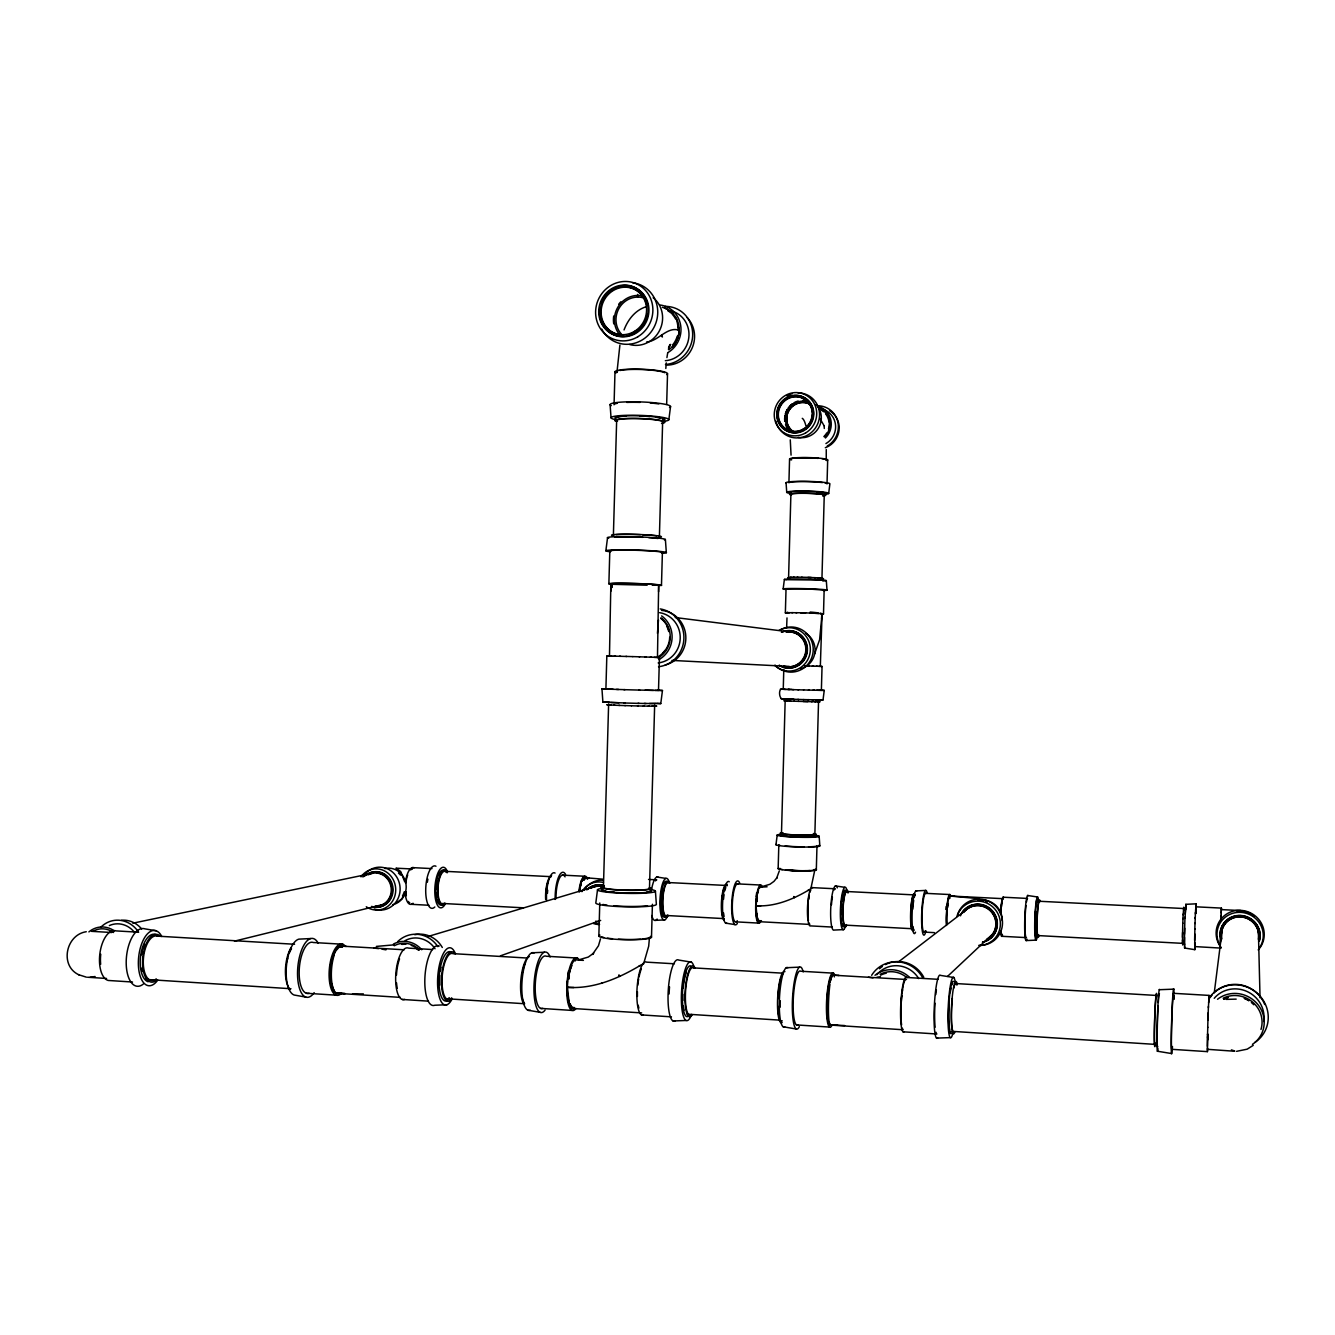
<?xml version="1.0" encoding="UTF-8"?>
<svg xmlns="http://www.w3.org/2000/svg" width="1335" height="1335" viewBox="0 0 1335 1335"><rect width="100%" height="100%" fill="white"/><g stroke="black" fill="none" stroke-linecap="round" stroke-linejoin="round"><path stroke-width="1.5" d="M1184.379 943.428L1184.696 928.209M1184.512 937.47L1184.529 948.017L1194.808 949.669L1195.175 945.313M1196.21 913.34L1196.227 910.437M1220.457 941.709L1220.474 939.656M610.779 591.388L610.846 584.263L611.83 584.129A24.347 0.968 1.7 0 1 634.843 583.579A24.347 0.968 1.7 0 1 658.689 585.498M656.62 657.421L657.471 657.504L658.656 584.997L659.507 584.864M824.162 426.082L824.296 428.468M1207.357 1046.323L1207.591 1033.907M1207.641 1036.344L1207.407 1051.63L1171.679 1049.31M1182.476 937.354L1182.793 923.102M1182.576 932.514L1182.51 943.545M826.248 460.375L826.265 449.561M1194.608 940.391L1194.908 928.843M1194.792 933.983L1194.808 949.669M1220.374 942.593L1220.457 938.622M1207.574 1038.046L1207.641 1034.525M1184.479 934.166L1184.979 917.162M658.589 591.722L658.656 584.997L652.264 585.181M1207.541 1034.775L1207.774 1027.116M760.316 887.174A16.771 3.554 -87.1 0 0 759.365 888.109A17.005 3.605 -87.1 0 1 760.316 887.174L767.124 886.79M778.155 868.684L778.822 844.771A19.124 1.452 1.7 0 0 779.74 845.172M784.162 689.311L783.245 689.26L783.795 669.369M787.383 613.199L785.364 612.865L786.031 589.002L806.323 588.818L824.146 590.103L823.495 613.966L822.493 614.083M789.569 458.906L788.918 482.753A19.107 1.685 1.4 0 1 801.801 481.585A19.107 1.685 1.4 0 1 822.41 482.586M781.476 833.491L785.164 700.725M788.584 577.554L790.954 492.248M814.867 834.358L818.539 701.643M821.943 578.539L824.246 495.352M816.319 869.652L816.987 845.756A19.124 1.452 1.7 0 1 808.526 846.807M816.72 690.262L821.375 690.328L822.043 666.465L818.872 666.315M827.683 460.091L827.016 483.921A19.107 1.685 1.4 0 0 825.163 483.02M575.318 960.916L575.352 959.948M598.848 935.885L599.782 902.977M609.094 689.127L605.906 688.943L606.824 656.069L611.78 656.119M608.877 583.795L609.811 550.955M614.05 404.789L614.984 371.981M603.403 888.326L608.627 703.845M613.366 536.136L616.67 419.857M637.613 297.088L637.679 294.434M649.461 889.477L654.651 705.097M659.373 537.504L662.661 421.293M651.497 937.153L652.414 904.279M654.934 690.395L658.505 690.395L659.44 657.554L654.15 657.321M661.476 585.331L662.394 552.523M666.666 404.405L667.533 373.683M1194.842 929.16L1195.009 923.086M1207.708 1027.583L1208.158 1012.881M1207.958 1020.357L1208.409 1006.39M1220.924 919.832L1221.074 915.343M786.999 617.921L786.615 627.8M1195.059 923.57L1195.226 917.278M1182.827 923.303L1182.977 918.313M1208.142 1038.93L1208.292 1034.508M814.567 653.966L819.607 639.749L822.06 613.916M1221.058 916.761L1221.225 911.755M821.592 618.639L821.793 613.783M1195.242 918.513L1195.442 912.122M1208.392 1007.675L1209.126 995.409L1209.176 997.295M1208.008 1039.648L1208.175 1035.66M1182.994 918.83L1183.177 914.058M1185.029 918.413L1185.83 904.329L1196.026 903.828L1196.227 905.814M616.937 372.498L619.891 345.148M1221.191 912.973L1221.425 908.1L1195.943 906.815L1195.626 910.453M1195.442 914.041L1196.026 903.828M1208.609 1002.785L1209.059 997.512L1209.109 999.247M1185.213 914.175L1185.764 907.316L1185.964 908.935M1183.177 914.859L1183.728 907.199L1183.895 909.969M1194.691 942.41L1194.775 946.582L1220.374 948.067L1220.474 946.799M1221.308 910.687L1221.391 909.602L1240.232 910.537M1207.691 1049.327L1207.407 1051.63M665.815 368.477L666.265 362.886M657.454 633.357L658.472 620.041M649.511 937.22L648.693 946.198L643.587 963.953M1234.808 1051.062L1231.404 1049.877M1194.892 946.682L1195.042 945.414M1236.177 999.131L1226.164 999.381M1214.249 992.923L1222.192 929.911A18.223 17.572 24.8 0 1 1222.927 925.372M597.513 889.761L595.827 902.877A30.288 3.154 1.3 0 0 625.564 906.815A30.288 3.154 1.3 0 0 656.369 904.379L655.418 891.196M668.852 419.657L670.537 406.574M644.137 703.445L660.775 703.595L662.46 690.495L658.455 690.278M783.161 588.919L784.379 579.39M775.969 844.705L777.187 835.176M828.668 493.516L829.869 484.004A21.961 1.936 1.4 0 0 806.524 481.351A21.961 1.936 1.4 0 0 786.482 483.187M812.147 699.774L823.027 699.924L824.246 690.395L820.524 690.245M605.856 550.838L607.542 537.738M1184.679 948.117L1184.863 946.732M1182.893 943.828L1182.727 945.03L1182.51 939.99M1182.91 942.677L1182.643 943.695M1183.544 909.502L1183.828 908.618M666.916 357.613L667.717 352.757M646.607 341.994C658.389 341.343 667.083 326.09 679.114 330.262A23.963 22.879 -77.5 0 1 676.628 340.892M832.973 975.117A25.181 2.87 -87.5 0 0 832.222 975.101L839.048 975.468L832.239 975.134L830.637 980.09M600.466 938.889L598.464 945.781L592.44 954.458L593.725 953.107L588.284 957.061L578.706 959.865M779.323 870.871L776.653 878.196L777.103 877.495L773.966 881.384L769.928 884.287L762.836 886.373M668.418 349.319L669.803 344.58M643.036 963.937L638.948 966.223C617.354 978.955 592.94 989.185 567.358 987.333A24.464 7.276 -89.7 0 1 567.392 980.875M810.478 888.976C794.609 898.672 775.485 907.049 755.994 905.747A17.722 3.871 89.1 0 1 755.96 901.092M811.079 887.625L814.884 869.686A17.689 1.535 1.8 0 1 805.005 870.787A17.689 1.535 1.8 0 1 785.447 869.953M624.046 329.929C627.851 319.783 635.11 310.337 645.739 306.866M785.497 413.75L787.416 409.478M403.52 895.635L401.885 898.789L397.463 902.11M669.502 346.566L670.654 344.397L668.551 347.551M949.452 897.938L948.618 898.856L949.986 898.105M1234.141 1051.212L1207.574 1049.327M336.053 950.587L340.175 946.031A23.88 7.86 -85.5 0 1 342.211 946.098M947.516 976.419L994.358 932.431M346.349 946.398L340.175 946.031L404.171 949.786M602.385 983.011L601.351 983.361M898.121 962.168L965.572 910.387M1253.215 1045.372L1247.174 1049.177L1236.577 1051.329M807.909 890.445L808.743 889.944M638.948 966.223L640.199 965.472M500.408 955.843L600.667 920.416M428.335 936.402L597.145 885.939M90.129 977.237L95.119 976.519M91.464 931.329L111.773 932.514M234.459 941.142L384.096 904.229M86.274 931.73C65.732 934.767 59.357 966.089 79.115 974.9M132.816 923.186L373.032 873.173M396.495 868.201L412.315 868.985A17.071 6.208 -86 0 0 410.679 869.919M821.442 578.773L822.06 578.389M822.56 578.823L823.511 578.639L818.205 577.938M1237.528 911.137L1240.816 910.57M823.144 590.27L824.146 590.103M876.895 977.253L880.433 976.719M818.922 701.726L817.237 701.759M394.209 944.846L376.32 946.415M785.364 612.865L789.652 612.732M787.65 612.798L787.149 613.049A17.672 1.652 2.3 0 1 787.667 612.214M785.414 700.741L787.8 700.958M782.727 689.194C777.938 687.108 778.922 700.708 783.311 698.722M791.238 577.304L787.65 577.788M609.361 704.73L609.06 704.897M824.246 690.395L812.965 690.178M607.792 704.68L606.774 704.746L611.263 705.047M607.859 702.06L606.841 702.127L609.878 702.377M606.407 688.827L601.952 688.827L602.886 702.01L607.158 701.926M915.877 890.912L925.505 890.428M655.635 920.349L664.747 919.898M310.721 938.555L298.873 939.139A28.252 11.514 -84.6 0 0 286.374 966.857A28.252 11.514 -84.6 0 0 294.217 995.042L305.882 997.095M843.637 929.611L834.158 930.061A22.211 3.988 -87.3 0 1 830.971 904.346A22.211 3.988 -87.3 0 1 837.312 887.892M531.881 952.806L544.33 952.222M1026.381 940.558L1036.244 940.124M786.298 967.725L799.448 967.141M609.478 656.102L610.846 584.263L647.158 585.197M446.975 1004.738L434.776 1005.238A29.987 10.446 -85.3 0 1 425.031 975.468A29.987 10.446 -85.3 0 1 439.215 946.064M1159.297 989.719L1173.765 989.152M673.074 1020.975L686.057 1020.474M374.084 948.1L378.539 948.618M936.569 1038.113L950.236 1037.612M662.46 690.495L645.155 690.195M658.555 657.571L659.44 657.554M790.237 577.254L794.141 577.221M605.906 688.943L606.974 688.91M651.914 706.165L656.753 706.115L653.466 705.848M788.451 612.682L792.69 612.715M793.357 577.171L797.829 577.221M785.814 700.708L783.879 700.758L790.704 701.075M363.37 993.908L352.507 993.908M821.042 666.449L822.043 666.465M791.722 612.648L796.845 612.765M648.142 706.132L653.349 706.215M649.394 703.528L656.002 703.378M797.295 577.154L802.051 577.254M814.784 701.743L820.107 701.759L818.038 701.643M815.735 699.857L820.157 699.84L819.223 699.774M795.877 612.682L810.579 613.049M643.236 706.048L649.311 706.182M610.028 656.069L615.552 656.186M811.43 701.676L815.685 701.776M756.394 901.425L756.645 901.425A15.803 3.354 -87.1 0 1 757.095 897.47M653.483 690.412L638.714 690.045M638.013 703.311L646.09 703.545M637.529 705.931L644.054 706.098M801.801 577.204L811.263 577.471M614.117 656.136L620.558 656.303M788.084 689.327L791.822 689.411M807.875 699.673L813.766 699.857M812.097 701.709L798.363 701.342M800.633 612.765L805.656 612.882M619.523 656.269L626.716 656.47M808.443 690.061L814.567 690.245M631.388 705.798L637.946 705.965M625.881 656.419L632.79 656.62M803.52 689.928L809.377 690.112M639.715 690.095L623.845 689.661M803.186 699.557L808.793 699.74M803.136 701.476L807.825 701.609M638.998 703.395L623.829 702.978M804.187 665.848L809.11 665.998M797.913 689.794L803.687 689.961M797.846 699.423L803.37 699.59M632.757 656.603L639.665 656.803M808.426 665.981L813.616 666.132M792.439 689.628L798.497 689.794M624.863 705.598L631.422 705.781M639.165 656.82L646.107 657.02M787.667 689.477L793.741 689.644M616.52 689.427L624.947 689.661M798.413 699.423L788.034 699.106M793.858 701.192L798.614 701.342M645.122 657.004L651.63 657.204M812.414 666.115L817.387 666.248M610.295 689.227L618.589 689.461M624.93 702.944L610.879 702.51M618.823 705.397L625.314 705.598M807.959 577.421L815.535 577.688M783.912 689.344L789.586 689.511M793.908 699.273L781.058 698.772M789.903 701.059L794.392 701.209M816.302 666.232L820.157 666.349M834.425 976.886A25.165 4.472 -86.9 0 0 827.216 996.928A25.165 4.472 -86.9 0 0 830.854 1024.93L844.621 1025.547M650.228 657.17L655.869 657.354M613.165 689.277L601.952 688.827M618.889 702.744L602.886 702.01M786.315 689.411L780.374 689.177M613.683 705.197L619.674 705.397M810.111 613.082L818.856 613.433M809.878 613.099L813.883 613.266M819.473 699.724L823.027 699.924M786.866 699.023L783.929 698.839M609.811 705.014L614.884 705.214M814.6 870.003L813.899 869.969A16.971 1.468 1.8 0 0 814.183 869.586M412.365 867.616L431.989 868.601M562.302 875.126L584.63 876.244M648.526 879.431L656.77 879.848A18.94 4.873 -86.8 0 0 655.468 880.9M737.204 883.87L760.383 885.022M811.763 887.608L835.309 888.776A19.307 3.454 -87.3 0 0 834.375 889.861M925.439 893.332L949.552 894.533M1003.019 897.203L1027.516 898.438A19.708 1.886 -87.9 0 0 1026.481 901.976M948.568 897.02A18.073 3.504 -87.3 0 1 949.502 895.985L1002.985 898.672M443.437 871.238L551.355 876.678M667.166 882.485L727.208 885.505M846.674 891.513L914.575 894.917M1036.227 901.108L1183.911 908.534M672.022 660.424L789.285 666.415M1220.641 930.028L1221.508 933.248M1258.655 932.064L1259.439 932.114A19.274 18.573 24.8 0 1 1258.655 936.92M814.283 613.249L821.609 613.633M442.502 903.461L523.453 907.817M666.232 915.493L724.204 918.614M845.756 925.155L911.588 928.693M1035.293 935.434L1182.994 943.378M759.365 921.701L808.693 924.354M820.391 690.262L821.375 690.328M411.297 904.312L428.969 905.264M736.152 921.868L759.315 923.136M832.289 927.074L810.695 925.906A19.257 3.655 -87.3 0 1 807.575 906.081A19.257 3.655 -87.3 0 1 812.698 887.825M924.371 932.097L934.417 932.648M1001.968 936.302L1026.465 937.621M830.854 1024.93L837.662 1025.297M950.403 896.202A18.089 3.504 -87.3 0 0 949.502 895.985L974.834 898.288L983.495 900.574M602.569 879.148L584.58 877.646A17.388 6.091 -86.2 0 0 581.426 880.649M949.502 895.985L954.425 896.286M589.119 877.896L584.58 877.646A17.405 6.091 -86.1 0 1 587.584 879.264M138.273 932.197L116.062 930.896A25.181 12.265 -83.4 0 0 100.108 952.005A25.181 12.265 -83.4 0 0 108.168 980.457L132.515 982.026M342.861 944.245L313.308 942.51A25.715 10.346 -84.6 0 0 299.374 967.625A25.715 10.346 -84.6 0 0 309.119 993.257M432.707 949.552L408.56 948.117A25.999 9.395 -85.1 0 0 395.844 973.582A25.999 9.395 -85.1 0 0 404.622 999.414M577.404 958.063L546.299 956.244A26.383 7.96 -85.7 0 0 535.402 982.21A26.383 7.96 -85.7 0 0 542.728 1008.342M674.392 963.787L646.574 962.151A26.667 6.892 -86.2 0 0 637.045 988.484A26.667 6.892 -86.2 0 0 643.286 1014.834M833.541 973.165L800.7 971.229A27.117 5.207 -86.8 0 0 793.324 998.146A27.117 5.207 -86.8 0 0 797.863 1024.813M938.238 979.323L906.615 977.47A27.418 4.005 -87.2 0 0 900.758 1004.788A27.418 4.005 -87.2 0 0 904.095 1031.671M1209.126 995.409L1173.615 993.323A28.202 0.868 -88.2 0 0 1171.663 1025.347A28.202 0.868 -88.2 0 0 1172.197 1047.041M839.031 975.535L906.482 979.49M656.953 703.295L660.775 703.595M583.412 960.382L577.187 960.015A24.481 7.059 -85.9 0 0 567.508 984.145A24.481 7.059 -85.9 0 0 573.983 1008.392M157.213 936.135L294.568 944.262M453.483 953.674L527.642 958.063M694.067 967.925L783.428 973.215A24.013 4.773 -86.7 0 0 782.227 974.834M956.044 983.561L1157.178 995.493M148.035 979.556L290.963 988.734M446.023 998.697L524.672 1003.736M687.258 1014.183L780.207 1020.157M952.823 1031.388L1155.76 1044.421M87.509 977.237L106.55 978.472M572.131 1008.442L641.668 1012.915M830.103 1025.046L903.178 1029.752A25.365 3.705 -87.2 0 1 902.31 1028.15M336.737 993.29L400.35 997.378M306.399 993.257L336.103 995.176M402.152 999.448L428.452 1001.15M540.642 1008.392L571.914 1010.411M641.484 1014.917L671.455 1016.853M796.494 1024.93L829.536 1027.066M903.044 1031.805L936.82 1033.991A27.518 3.621 -87.3 0 1 935.985 1032.255M814.867 577.721L821.743 578.172M606.824 656.069L607.909 656.152M657.638 690.312L658.505 690.395M821.676 580.091L787.6 579.69M86.341 977.153L78.598 974.7M820.324 613.616L823.495 613.966M820.324 666.382L822.06 614.217A17.672 1.652 2.3 0 0 820.341 613.316M675.293 617.538L790.237 631.989M1027.6 895.501L1037.412 896.97M835.376 885.906L844.805 887.324M656.853 877.012L665.915 878.413M725.623 923.119L734.801 924.571M953.874 977.52L940.457 975.384A31.64 4.155 -87.3 0 0 934.283 1006.94A31.64 4.155 -87.3 0 0 937.671 1037.929M873.057 977.871L868.384 977.237M691.38 962.134L678.731 960.065A30.772 7.543 -86.3 0 0 668.251 990.503A30.772 7.543 -86.3 0 0 675.059 1020.858M1157.362 1051.212L1171.529 1053.549M783.128 1026.765L796.177 1028.985M156.078 930.745L144.914 928.86A29.036 13.801 -83.6 0 0 126.224 960.783A29.036 13.801 -83.6 0 0 143.262 984.112M527.892 1010.211L540.208 1012.33M381.994 949.152L385.982 949.853M395.994 868.184L400.684 871.521L404.588 881.467M985.697 901.309L987.049 902.059M1184.762 945.13L1184.545 943.661M819.89 418.356L824.062 425.715M661.292 335.469L662.427 336.987L661.526 335.335M1185.83 904.329L1186.081 906.215M619.757 976.269L618.873 974.917L619.39 976.452M794.458 897.521L793.874 896.519L794.192 897.654M1220.323 947.967L1220.307 946.515M676.178 318.297L679.114 330.262L677.429 329.428M1221.425 908.1L1221.492 909.803M568.76 999.147L567.358 987.333L573.85 987.516M756.845 914.408L755.994 905.747A17.722 3.755 -87.1 0 1 761.317 886.657M760.8 905.831L755.994 905.747A17.722 3.755 -87.1 0 0 760.366 920.633M790.27 439.832L791.054 455.135M826.315 580.625L827.016 590.187M819.156 836.244L819.84 845.823M786.048 482.669L786.732 492.231M665.397 539.473L666.332 552.64M610.095 404.655L611.046 417.822M1207.424 1047.892L1207.474 1049.494M1258.404 931.797L1260.04 997.696M660.942 618.522A22.495 21.694 -85.2 0 1 669.135 631.355M669.719 637.195A22.495 21.694 -85.2 0 1 662.894 652.982M402.286 944.396A22.061 20.576 78.9 0 1 405.89 944.279M411.197 945.33A22.061 20.576 78.9 0 1 414.551 946.849M416.12 947.817A22.061 20.576 78.9 0 1 419.006 950.203M1223.861 999.114A25.131 24.063 29.4 0 1 1228.35 997.412M1244.32 998.346A25.131 24.063 29.4 0 1 1248.726 1000.582M1251.379 1002.518A25.131 24.063 29.4 0 1 1253.782 1004.754M817.888 458.322A16.721 1.652 1.4 0 0 797.479 457.955A16.954 1.669 1.4 0 1 818.105 458.339M810.145 612.064A17.672 1.652 2.3 0 1 817.788 612.848M781.392 632.189A18.74 18.356 -84.8 0 1 807.008 650.629A18.74 18.356 -84.8 0 1 779.056 665.331M786.165 632.039A17.505 17.138 -84.8 0 1 805.806 650.545A17.505 17.138 -84.8 0 1 783.762 666.132M778.989 630.37A21.677 21.227 -84.7 0 1 806.49 636.862A21.677 21.227 -84.7 0 1 803.236 665.531A21.677 21.227 -84.7 0 1 774.984 665.631M780.574 629.77A22.578 22.111 -84.7 0 1 809.577 637.062A22.578 22.111 -84.7 0 1 804.838 667.216A22.578 22.111 -84.7 0 1 775.034 665.097M789.552 631.906A17.489 17.121 -84.7 0 1 806.223 649.811A17.489 17.121 -84.7 0 1 788.584 666.883M781.793 632.239A18.723 18.34 -84.7 0 1 807.391 650.662A18.723 18.34 -84.7 0 1 779.456 665.347M805.99 633.407A19.424 19.024 -84.7 0 1 800.416 668.885M786.615 579.924A21.026 0.935 1.5 0 1 792.856 578.923A21.026 0.935 1.5 0 1 819.907 579.724A21.026 0.935 1.5 0 1 822.76 580.975M785.497 589.419A21.977 0.868 1.5 0 1 792.022 588.501A21.977 0.868 1.5 0 1 820.307 589.319A21.977 0.868 1.5 0 1 823.294 590.521M802.268 418.339A38.014 7.593 -89.6 0 1 805.856 425.615M793.858 432.039A16.087 15.436 -50.5 0 1 786.966 422.427L787.25 414.2A16.103 15.586 -61.8 0 1 810.512 404.488M810.679 404.622A16.087 15.436 -50.5 0 0 787.3 414.234L786.966 422.427A16.103 15.586 -61.8 0 0 794.041 432.173M818.956 408.126A17.639 17.088 -61.4 0 1 824.446 436.996M789.486 430.988A18.056 17.472 -61.8 0 1 786.799 427.283M785.431 413.7A18.056 17.472 -61.8 0 1 787.3 409.378M788.151 408.059A18.056 17.472 -61.8 0 1 792.589 403.654M793.908 402.82A18.056 17.472 -61.8 0 1 798.197 401.034M802.769 400.417A18.056 17.472 -61.8 0 1 805.823 400.684M789.319 430.871A18.039 17.305 -50.5 0 1 785.514 424.38M790.353 405.807A18.039 17.305 -50.5 0 1 792.79 403.821M803.002 400.6A18.039 17.305 -50.5 0 1 806.04 400.867M817.938 406.291A19.074 18.473 -61.4 0 1 825.414 438.014M822.427 409.228A18.874 18.29 -61.2 0 1 825.931 443.587M821.275 410.029A16.921 16.387 -61.4 0 1 823.595 411.714M825.564 413.783A16.921 16.387 -61.4 0 1 829.118 423.145M829.152 424.597A16.921 16.387 -61.4 0 1 828.468 428.952M826.699 433.024A16.921 16.387 -61.4 0 1 823.962 436.495M817.754 405.773A21.71 21.026 -61.2 0 1 827.233 446.023M829.536 410.629A20.676 20.042 -61.1 0 1 825.314 447.726M791.455 495.035A18.139 1.502 1.5 0 1 796.878 493.299A18.139 1.502 1.5 0 1 820.224 494A18.139 1.502 1.5 0 1 822.677 495.986M791.071 494.634A16.954 1.402 1.5 0 1 808.743 493.399A16.954 1.402 1.5 0 1 823.678 495.635M788.968 493.182A21.01 1.752 1.5 0 1 795.226 491.13A21.01 1.752 1.5 0 1 822.26 491.964A21.01 1.752 1.5 0 1 825.097 494.284M791.121 492.732A16.954 1.418 1.5 0 1 790.787 492.365M817.17 491.931A16.954 1.418 1.5 0 1 822.961 492.632M824.346 493.015A16.954 1.418 1.5 0 1 824.613 493.399M791.505 493.132A18.139 1.519 1.5 0 1 804.171 491.28A18.139 1.519 1.5 0 1 825.798 493.433M791.588 459.908A19.107 1.886 1.4 0 1 807.391 457.571A19.107 1.886 1.4 0 1 826.665 460.542M791.872 458.522A17.672 1.736 1.4 0 1 818.505 458.289M821.976 458.673A17.672 1.736 1.4 0 1 826.248 460.041M816.119 404.622A19.524 18.89 -61.8 0 1 798.43 437.413M812.581 414.217A17.589 17.005 -62.1 0 1 786.899 429.586A17.589 17.005 -62.1 0 1 786.448 399.616A17.589 17.005 -62.1 0 1 812.564 412.699M792.206 432.406A17.322 16.754 -61.8 0 1 809.844 402.753M798.03 392.874A22.695 21.944 -62 0 1 819.523 413.416A22.695 21.944 -62 0 1 800.683 437.596A22.695 21.944 -62 0 1 775.935 421.209M786.916 395.911A22.695 21.944 -62 0 1 792.289 393.658M806.473 870.687A16.738 1.452 1.8 0 1 786.031 869.936A16.971 1.468 1.8 0 0 810.011 870.537M813.899 869.602A16.738 1.452 1.8 0 1 813.616 869.969M1000.766 913.741A17.205 1.819 -87.8 0 1 1001.934 902.527M579.44 890.445A17.388 5.023 -86.6 0 1 585.881 877.863M667.817 914.992A16.838 4.255 -86.9 0 1 662.811 900.808A16.838 4.255 -86.9 0 1 668.735 882.719M664.863 915.893A16.838 4.255 -86.8 0 1 663.762 915.76M662.761 914.475A16.838 4.255 -86.8 0 1 661.242 896.302M661.81 892.08A16.838 4.255 -86.8 0 1 662.594 888.359M664.663 883.353A16.838 4.255 -86.8 0 1 665.815 882.418M666.048 916.01A18.023 4.556 -86.8 0 1 660.675 900.825A18.023 4.556 -86.8 0 1 667.016 881.467M667.5 916.094A20.859 5.273 -86.8 0 1 660.575 912.689A20.859 5.273 -86.8 0 1 662.293 884.488A20.859 5.273 -86.8 0 1 669.519 883.236M657.12 919.047A21.794 5.607 -86.8 0 1 651.747 915.526M651.58 889.494A21.794 5.607 -86.8 0 1 658.288 877.295M667.867 916.094A18.023 4.556 -86.9 0 1 662.611 898.572A18.023 4.556 -86.9 0 1 669.886 882.969M586.632 889.761A18.473 17.605 76.9 0 1 603.804 885.873M590.921 888.092A17.255 16.454 76.9 0 1 603.47 887.024M598.681 924.521A21.36 20.375 76.9 0 1 593.424 923.503M581.943 891.663A21.36 20.375 76.9 0 1 603.437 882.452M599.582 924.304A22.244 21.21 76.8 0 1 595.944 923.436M583.996 890.295A22.244 21.21 76.8 0 1 602.686 880.166M595.493 886.423A17.238 16.437 76.9 0 1 602.636 886.457A25.015 2.436 1.3 0 0 626.098 890.295A25.015 2.436 1.3 0 0 650.746 887.825M598.764 921.617A18.456 17.589 76.9 0 1 595.71 921.167M587.2 889.594A18.456 17.589 76.9 0 1 604.355 885.706M578.873 891.697A18.807 5.423 -86.6 0 1 587.283 877.963M556.044 898.705A18.757 5.59 -86.5 0 1 558.914 879.431A18.757 5.59 -86.5 0 1 565.055 876.845M579.64 890.629A16.688 4.823 -86.6 0 1 580.959 884.204M582.043 881.267A16.688 4.823 -86.6 0 1 585.815 878.547A16.454 4.739 -86.6 0 0 582.093 881.217M579.54 891.863A16.454 4.739 -86.6 0 1 581.009 884.12M547.45 893.349A17.806 5.373 -86.5 0 1 547.7 890.228M545.648 899.373A17.806 5.39 -86.5 0 1 551.605 875.51M546.566 900.441A20.609 6.224 -86.5 0 1 548.785 880.082A20.609 6.224 -86.5 0 1 555.076 873.073M555.176 899.44A21.577 6.441 -86.5 0 1 558.481 877.279A21.577 6.441 -86.5 0 1 565.539 874.325M546.015 898.956A16.621 5.04 -86.5 0 1 546.649 887.525M546.883 886.19A16.621 5.04 -86.5 0 1 547.801 882.518M759.398 920.516A16.771 3.554 -87.1 0 1 757.646 919.114M756.962 916.811A16.771 3.554 -87.1 0 1 756.478 913.591M756.211 905.414A16.771 3.554 -87.1 0 1 756.945 896.82M757.612 893.115A16.771 3.554 -87.1 0 1 758.447 890.145M759.381 920.983A17.005 3.605 -87.1 0 1 757.596 919.581M756.912 917.228A17.005 3.605 -87.1 0 1 758.413 890.178M756.945 901.425A14.368 3.037 -87.1 0 1 757.362 897.821M948.935 897.671A17.105 2.219 -87.7 0 1 950.12 896.853A17.355 2.253 -87.7 0 0 948.868 897.721M947.583 907.6A14.652 1.902 -87.7 0 1 947.984 904.346M807.959 908.117A16.854 3.187 -87.3 0 1 808.192 903.695M757.112 916.294A15.803 3.354 -87.1 0 1 756.661 913.273M809.861 924.337A17.822 3.371 -87.3 0 1 809.077 923.002M808.443 920.549A17.822 3.371 -87.3 0 1 808.292 900.758M808.476 899.306A17.822 3.371 -87.3 0 1 809.127 895.351M809.928 892.197A17.822 3.371 -87.3 0 1 810.812 890.044M761.451 920.666A17.722 3.871 89.1 0 1 757.579 917.796M756.194 896.653A17.722 3.871 89.1 0 1 756.678 892.715M846.457 924.588A17.155 2.987 -87.4 0 1 843.119 907.984A17.155 2.987 -87.4 0 1 848.042 893.032M843.753 925.522A17.155 3.004 -87.4 0 1 842.268 924.12M841.117 914.508A17.155 3.004 -87.4 0 1 841.133 910.12M841.784 901.309A17.155 3.004 -87.4 0 1 843.086 894.467M843.887 892.381A17.155 3.004 -87.4 0 1 844.688 891.413M831.471 904.763A19.307 3.454 -87.3 0 1 832.389 896.97M844.588 925.622A18.356 3.221 -87.4 0 1 840.917 910.236A18.356 3.221 -87.4 0 1 845.556 890.412M846.473 925.722A18.373 3.204 -87.4 0 1 842.919 907.95A18.373 3.204 -87.4 0 1 848.176 891.947M845.606 925.689A21.26 3.721 -87.4 0 1 840.75 922.335A21.26 3.721 -87.4 0 1 842.201 893.582A21.26 3.721 -87.4 0 1 847.308 892.197M808.109 916.728A17.088 3.237 -87.3 0 1 808.142 903.895M808.593 899.606A17.088 3.237 -87.3 0 1 809.227 895.818M813.315 833.541A18.173 1.285 1.7 0 1 810.745 835.109A18.173 1.285 1.7 0 1 787.383 834.508A18.173 1.285 1.7 0 1 782.043 832.74M814.283 833.908A16.971 1.202 1.7 0 1 797.045 834.976A16.971 1.202 1.7 0 1 783.111 832.806M786.866 836.277A16.971 1.218 1.7 0 1 782.043 835.61M815.635 835.41A21.026 1.502 1.7 0 1 812.681 837.245A21.026 1.502 1.7 0 1 785.614 836.561A21.026 1.502 1.7 0 1 779.456 834.475M818.705 845.372A21.994 1.669 1.7 0 1 799.231 846.991A21.994 1.669 1.7 0 1 776.419 844.287M804.004 846.841A19.124 1.452 1.7 0 1 785.147 845.973M815.351 835.81A18.173 1.302 1.7 0 1 799.264 837.045A18.173 1.302 1.7 0 1 780.424 834.909M815.335 869.185A19.124 1.652 1.8 0 1 798.397 870.871A19.124 1.652 1.8 0 1 778.555 868.267M782.427 869.569A17.689 1.535 1.8 0 1 779.957 868.334M760.416 921.968A19.157 4.055 -87.1 0 1 755.794 903.394A19.157 4.055 -87.1 0 1 762.368 886.757M724.137 919.014A16.938 3.838 -87 0 1 723.22 917.729M722.485 915.393A16.938 3.838 -87 0 1 721.951 912.139M721.718 902.393A16.938 3.838 -87 0 1 722.435 895.184M723.153 891.446A16.938 3.838 -87 0 1 724.054 888.442M725.038 886.407A16.938 3.838 -87 0 1 727.058 885.656M737.287 920.733A19.107 4.239 -87.1 0 1 732.331 904.663A19.107 4.239 -87.1 0 1 738.305 884.104M724.021 920.182A18.139 4.122 -87 0 1 721.651 899.273A18.139 4.122 -87 0 1 727.158 884.471M724.121 916.411A18.139 4.105 -87 0 1 723.553 912.94M723.52 899.323A18.139 4.105 -87 0 1 724.054 894.784M724.838 890.762A18.139 4.105 -87 0 1 725.789 887.558M726.857 923.269A21.01 4.756 -87 0 1 722.686 901.626A21.01 4.756 -87 0 1 729.26 881.767M737.371 923.403A21.977 4.873 -87.1 0 1 731.797 902.076A21.977 4.873 -87.1 0 1 739.673 883.019M994.291 934.116A18.64 18.173 48 0 1 990.403 936.836M1002.001 934.834A18.189 1.936 -87.8 0 1 1000.733 930.896M1000.683 913.791A18.189 1.936 -87.8 0 1 1003.469 898.856M947.366 907.283A16.12 2.086 -87.7 0 1 947.8 903.695M946.665 924.571A18.073 2.336 -87.7 0 1 947.399 904.412A18.073 2.336 -87.7 0 1 950.103 896.185M945.814 909.402A18.073 3.504 -87.3 0 1 946.148 906.415M1002.535 935.084A19.658 2.086 -87.8 0 1 1000.582 932.047M1000.532 913.557A19.658 2.086 -87.8 0 1 1003.553 897.42M1038.78 934.984A17.505 1.585 -87.9 0 1 1037.145 920.416A17.505 1.585 -87.9 0 1 1039.681 901.409M1036.861 902.143A17.505 1.602 -87.9 0 1 1038.063 902.66M1036.811 934.867A17.505 1.602 -87.9 0 1 1035.326 932.164M1035.343 915.71A17.505 1.602 -87.9 0 1 1035.626 911.304M1002.018 934.099A17.438 1.852 -87.8 0 1 1001.534 933.983M1000.749 913.924A17.438 1.852 -87.8 0 1 1001.467 905.647M1025.981 937.504A19.708 1.886 -87.9 0 1 1024.963 925.038A19.708 1.886 -87.9 0 1 1025.981 905.497M1036.811 936.019A18.74 1.702 -87.9 0 1 1035.126 917.996A18.74 1.702 -87.9 0 1 1038.146 901.542M1037.345 936.052A21.694 1.986 -87.9 0 1 1034.875 934.133A21.694 1.986 -87.9 0 1 1035.626 906.315A21.694 1.986 -87.9 0 1 1038.346 898.872M1026.982 939.156A22.662 2.169 -87.9 0 1 1024.729 920.316A22.662 2.169 -87.9 0 1 1028.15 895.735M1038.764 936.119A18.74 1.685 -87.9 0 1 1037.111 918.096A18.74 1.685 -87.9 0 1 1040.115 901.642M961.701 913.073A19.408 18.907 48.4 0 1 993.49 912.656A19.408 18.907 48.4 0 1 982.41 942.293M963.636 912.489A18.123 17.672 48.4 0 1 991.504 912.122A18.123 17.672 48.4 0 1 986.482 939.506M994.508 932.865A17.839 17.388 47.9 0 1 992.105 934.717M965.956 910.019A18.106 17.655 48.4 0 1 992.239 912.539A18.106 17.655 48.4 0 1 988.067 938.522M957.045 916.461A22.445 21.877 48.4 0 1 982.076 901.559A22.445 21.877 48.4 0 1 1000.349 925.155A22.445 21.877 48.4 0 1 979.54 945.497M957.395 915.142A23.363 22.778 48.3 0 1 984.112 899.773A23.363 22.778 48.3 0 1 1002.351 925.539A23.363 22.778 48.3 0 1 978.805 945.347M960.466 915.827A19.391 18.89 48.4 0 1 992.689 911.137A19.391 18.89 48.4 0 1 982.66 942.076M991.855 937.454A20.092 19.591 47.9 0 1 988.684 938.755M977.804 900.324A20.092 19.591 47.9 0 1 1002.251 920.783M993.824 934.433A18.59 18.123 47.9 0 1 991.137 936.135M946.482 925.439A19.541 2.536 -87.7 0 1 947.533 901.576A19.541 2.536 -87.7 0 1 950.77 896.252M925.122 930.912A19.491 2.737 -87.6 0 1 922.084 914.642A19.491 2.737 -87.6 0 1 926.14 893.532M946.765 924.137A17.355 2.253 -87.7 0 1 947.716 902.911M914.091 930.495A18.506 2.67 -87.6 0 1 912.99 926.573M912.756 909.168A18.506 2.67 -87.6 0 1 913.707 900.407M914.358 897.12A18.506 2.67 -87.6 0 1 915.076 894.867M913.591 929.377A18.506 2.687 -87.6 0 1 910.687 911.521A18.506 2.687 -87.6 0 1 915.176 895.351M915.543 932.214A21.427 3.087 -87.6 0 1 912.105 914.325A21.427 3.087 -87.6 0 1 916.661 891.146M925.973 930.845A22.428 3.137 -87.6 0 1 922.018 928.793A22.428 3.137 -87.6 0 1 922.802 900.024A22.428 3.137 -87.6 0 1 927.024 892.414M912.256 929.177A17.288 2.503 -87.6 0 1 910.987 909.302A17.288 2.503 -87.6 0 1 914.492 895.117M646.374 584.096A23.029 0.918 1.7 0 1 649.711 584.296M332.649 987.182A22.578 8.794 -84.8 0 1 331.33 982.977M330.913 966.173A22.578 8.794 -84.8 0 1 331.564 962.301M331.981 960.466A22.578 8.794 -84.8 0 1 335.552 951.271M334.334 990.754A22.895 8.928 -84.8 0 1 330.629 980.107M330.78 966.44A22.895 8.928 -84.8 0 1 331.447 962.535M331.864 960.649A22.895 8.928 -84.8 0 1 335.486 951.338M569.344 1002.268A23.162 6.675 -85.9 0 1 568.643 999.531M568.41 978.739A23.162 6.675 -85.9 0 1 571.814 965.389A23.496 6.775 -85.9 0 0 568.309 979.006M829.786 1023.328A23.796 4.239 -86.9 0 1 828.801 1021.809M827.984 1018.755A23.796 4.239 -86.9 0 1 827.416 1014.383M827.199 1001.384A23.796 4.239 -86.9 0 1 827.466 996.661M828.902 985.197A23.796 4.239 -86.9 0 1 832.206 976.135A24.147 4.289 -86.9 0 0 828.868 985.33M829.753 1024.012A24.147 4.289 -86.9 0 1 828.751 1022.46M827.917 1019.373A24.147 4.289 -86.9 0 1 827.35 1014.934M827.199 1000.132A24.147 4.289 -86.9 0 1 827.4 996.961M827.85 1000.683A20.409 3.621 -86.9 0 1 828.367 993.59M900.991 1013.749A23.997 3.504 -87.2 0 1 901.859 995.226M902.076 993.323A23.997 3.504 -87.2 0 1 902.577 989.769M621.693 334.484A22.011 20.876 -66.2 0 1 619.106 308.185A22.011 20.876 -66.2 0 1 643.036 297.755M613.75 323.921A24.681 23.413 -66.2 0 1 613.733 315.961M618.722 304.23A24.681 23.413 -66.2 0 1 620.808 301.81M664.613 308.085A23.913 22.728 -65.9 0 1 679.014 327.158A23.913 22.728 -65.9 0 1 668.752 349.803M662.327 307.284A23.963 22.879 -77.5 0 1 672.573 313.375M675.894 342.261A23.963 22.879 -77.5 0 1 672.189 347.25M653.149 297.722A26.683 25.315 -66.2 0 1 659.623 330.396A26.683 25.315 -66.2 0 1 629.669 344.53M617.521 334.384A24.18 22.895 -66.5 0 1 608.376 294.384A24.18 22.895 -66.5 0 1 646.691 304.714M647.024 314.059A24.18 22.895 -66.5 0 1 646.34 317.146M645.856 318.648A24.18 22.895 -66.5 0 1 644.605 321.585M643.854 322.97A24.18 22.895 -66.5 0 1 629.486 334.284M623.478 335.152A24.18 22.895 -66.5 0 1 619.473 334.818M619.24 334.167A23.68 22.461 -66.2 0 1 618.289 306.499A23.68 22.461 -66.2 0 1 643.503 296.153M618.455 286.474A25.882 24.514 -66.5 0 1 647.508 301.593A25.882 24.514 -66.5 0 1 634.976 333.817A25.882 24.514 -66.5 0 1 603.236 325.623M602.435 324.205A25.882 24.514 -66.5 0 1 599.799 308.101M601.034 303.212A25.882 24.514 -66.5 0 1 602.352 300.075M603.153 298.606A25.882 24.514 -66.5 0 1 616.904 286.975M632.623 282.753A31.139 29.503 -66.4 0 1 652.248 330.296A31.139 29.503 -66.4 0 1 601.735 329.094M615.919 421.343A24.981 2.837 1.9 0 1 642.836 418.606A24.981 2.837 1.9 0 1 661.526 423.462M617.488 421.343A23.346 2.653 1.9 0 1 639.615 418.673A23.346 2.653 1.9 0 1 662.41 422.761M617.304 417.321A23.346 2.687 1.9 0 1 626.248 416.086M639.699 416.019A23.346 2.687 1.9 0 1 649.678 416.587M656.386 417.354A23.346 2.687 1.9 0 1 660.124 418.022M662.477 418.756A23.346 2.687 1.9 0 1 662.494 420.141M615.251 419.607A28.919 3.321 1.9 0 1 621.025 415.569A28.919 3.321 1.9 0 1 658.355 416.737A28.919 3.321 1.9 0 1 664.997 421.176M611.33 405.64A30.238 3.655 1.9 0 1 639.982 401.902A30.238 3.655 1.9 0 1 669.502 407.492M614.784 403.988A26.299 3.171 1.9 0 1 617.287 403.287M626.799 402.419A26.299 3.171 1.9 0 1 640.032 402.402M650.228 402.97A26.299 3.171 1.9 0 1 658.856 403.938M615.986 418.723A24.981 2.87 1.9 0 1 639.665 415.836A24.981 2.87 1.9 0 1 664.079 420.241M616.019 372.932A26.299 3.571 2 0 1 640.967 369.211A26.299 3.571 2 0 1 666.632 374.568M616.954 372.048A24.314 3.287 2 0 1 617.638 371.213M619.957 370.496A24.314 3.287 2 0 1 644.188 369.628A24.314 3.287 2 0 1 664.73 372.732M660.091 304.997A25.849 24.581 -65.9 0 1 680.65 325.239A25.849 24.581 -65.9 0 1 667.917 352.59M671.472 310.988A25.482 24.264 -65.7 0 1 688.793 337.755A25.482 24.264 -65.7 0 1 665.331 360.7M687.241 317.697A27.885 26.55 -65.7 0 1 692.214 347.851A27.885 26.55 -65.7 0 1 666.933 365.106M665.281 306.399A29.32 27.901 -65.7 0 1 692.681 334.301A29.32 27.901 -65.7 0 1 665.464 364.488M667.7 310.638A22.945 21.811 -65.9 0 1 670.804 312.891M672.173 314.209A22.945 21.811 -65.9 0 1 675.543 318.898M677.596 324.372A22.945 21.811 -65.9 0 1 678.163 328.293M677.262 336.186A22.945 21.811 -65.9 0 1 672.606 344.981M666.649 626.015A22.828 22.011 -85.2 0 1 668.702 631.572M664.93 650.512A22.828 22.011 -85.2 0 1 657.688 657.02M661.526 610.379A27.735 26.783 -85.2 0 1 685.789 635.927A27.735 26.783 -85.2 0 1 665.18 664.98M660.174 608.91A29.153 28.152 -85.2 0 1 683.904 638.397A29.153 28.152 -85.2 0 1 658.539 666.716M659.59 612.665A25.348 24.481 -85.2 0 1 680.216 638.314A25.348 24.481 -85.2 0 1 658.172 662.928M661.626 615.902A25.715 24.798 -85.2 0 1 659.023 659.557M660.942 617.788A23.78 22.945 -85.2 0 1 658.138 657.871M612.715 584.43A26.316 1.051 1.7 0 1 631.405 583.395A26.316 1.051 1.7 0 1 660.591 585.581M613.216 535.285A23.346 1.435 1.8 0 1 613.866 534.934M616.086 534.651A23.346 1.435 1.8 0 1 640.366 534.651M642.369 534.751A23.346 1.435 1.8 0 1 656.72 535.852M659.073 536.286A23.346 1.435 1.8 0 1 659.106 537.02M610.879 551.355A26.316 1.435 1.7 0 1 635.76 550.27A26.316 1.435 1.7 0 1 661.509 552.857M614.567 537.187A24.998 1.519 1.8 0 1 642.702 537.321M648.81 537.655A24.998 1.519 1.8 0 1 658.072 538.489M610.295 551.789A30.254 1.652 1.7 0 1 616.253 549.87A30.254 1.652 1.7 0 1 655.318 551.021A30.254 1.652 1.7 0 1 662.31 553.341M608.727 538.239A28.936 1.752 1.8 0 1 636.094 536.82A28.936 1.752 1.8 0 1 664.413 539.891M612.581 535.669A24.998 1.552 1.8 0 1 639.465 534.517A24.998 1.552 1.8 0 1 658.222 537.404M646.691 584.096A23.346 0.935 1.7 0 1 650.062 584.279M828.184 1017.988A22.445 3.988 -86.9 0 1 827.65 1013.866M827.466 1001.116A22.445 3.988 -86.9 0 1 828.05 993.323M829.052 986.365A22.445 3.988 -86.9 0 1 829.686 983.478M830.02 982.226A22.445 3.988 -86.9 0 1 831.071 979.306M901.609 1024.913A25.365 3.705 -87.2 0 1 901.826 994.925M902.059 992.906A25.365 3.705 -87.2 0 1 903.178 985.864M903.495 984.446A25.365 3.705 -87.2 0 1 905.514 979.456M830.854 1024.93A25.181 2.87 -87.5 0 1 828.468 1012.831A25.181 2.87 -87.5 0 1 829.886 984.746M953.757 988.267A24.464 3.054 -87.4 0 1 956.928 985.113M954.125 1031.838A24.464 3.054 -87.4 0 1 951.671 1022.743A24.464 3.054 -87.4 0 1 952.339 998.38M935.134 1027.232A27.518 3.621 -87.3 0 1 935.034 1003.202M935.785 994.542A27.518 3.621 -87.3 0 1 936.369 989.919M951.354 1033.357A26.166 3.287 -87.4 0 1 948.718 1007.725A26.166 3.287 -87.4 0 1 953.624 981.592M954.976 1031.638A26.183 3.254 -87.4 0 1 951.471 1007.908A26.183 3.254 -87.4 0 1 957.078 983.528M952.99 1032.723A30.305 3.805 -87.4 0 1 948.217 1026.949A30.305 3.805 -87.4 0 1 950.203 986.565A30.305 3.805 -87.4 0 1 955.409 983.528M951.404 1031.655A24.447 3.071 -87.4 0 1 950.603 1031.771M949.886 1030.236A24.447 3.071 -87.4 0 1 949.118 1004.437M950.253 992.639A24.447 3.071 -87.4 0 1 951.037 988.1M951.872 984.913A24.447 3.071 -87.4 0 1 952.723 983.278M880.633 975.184A23.78 22.962 55.7 0 1 886.29 973.182M879.515 968.759A28.886 27.918 55.2 0 1 882.352 966.473M885.472 964.588A28.886 27.918 55.2 0 1 923.77 977.27M871.638 975.301A30.371 29.337 55.3 0 1 923.019 978.338M876.861 974.734A26.4 25.515 55.3 0 1 918.747 978.605M874.992 975.301A26.8 25.866 55.7 0 1 909.502 977.337M880.166 974.3A24.781 23.93 55.7 0 1 906.966 977.654M832.122 1024.996A27.201 4.839 -86.9 0 1 826.632 1000.215A27.201 4.839 -86.9 0 1 834.659 975.034M782.21 1020.791A24.013 4.773 -86.7 0 1 780.958 1020.875M778.906 1016.235A24.013 4.773 -86.7 0 1 777.904 1006.373M777.955 998.697A24.013 4.773 -86.7 0 1 778.906 987.833M779.189 985.931A24.013 4.773 -86.7 0 1 780.975 977.938M780.191 1007.191A25.715 5.09 -86.8 0 1 780.191 1000.666M799.365 1026.598A31.172 5.991 -86.8 0 1 792.69 995.493A31.172 5.991 -86.8 0 1 803.186 971.913M784.663 1026.648A29.787 5.891 -86.8 0 1 779.506 997.345A29.787 5.891 -86.8 0 1 787.834 967.792M782.16 1022.46A25.715 5.106 -86.7 0 1 777.688 997.162A25.715 5.106 -86.7 0 1 784.913 971.63M568.76 979.373A21.844 6.308 -85.9 0 1 569.344 975.718M638.881 1008.125A24.664 6.375 -86.2 0 1 638.23 1005.222M637.429 996.444A24.664 6.375 -86.2 0 1 637.429 991.688M637.83 985.197A24.664 6.375 -86.2 0 1 638.664 978.939M639.031 976.986A24.664 6.375 -86.2 0 1 641.351 968.809M575.502 1008.442A24.464 7.276 -89.7 0 1 570.112 1003.686M567.926 974.667A24.464 7.276 -89.7 0 1 568.543 970.862M690.629 1014.9A23.78 5.674 -86.4 0 1 685.556 991.421A23.78 5.674 -86.4 0 1 693.432 967.892M684.104 1010.194A23.78 5.69 -86.4 0 1 683.286 1005.806M682.852 1000.399A23.78 5.69 -86.4 0 1 682.819 994.358M683.203 988.1A23.78 5.69 -86.4 0 1 686.374 972.297M669.119 993.958A26.767 6.558 -86.3 0 1 669.536 986.899M688.026 1016.386A25.448 6.091 -86.4 0 1 682.552 991.271A25.448 6.091 -86.4 0 1 691.013 966.089M692.214 1014.767A25.465 6.074 -86.4 0 1 685.139 991.438A25.465 6.074 -86.4 0 1 695.001 968.009M691.613 1014.383A29.47 7.059 -86.4 0 1 682.252 1011.246A29.47 7.059 -86.4 0 1 684.621 971.346A29.47 7.059 -86.4 0 1 694.367 968.059M649.16 887.825A23.363 2.27 1.3 0 1 626.132 890.128A23.363 2.27 1.3 0 1 604.154 886.707M649.828 891.046A23.363 2.303 1.3 0 1 646.607 892.13M614.334 892.18A23.363 2.303 1.3 0 1 609.544 891.697M605.94 891.112A23.363 2.303 1.3 0 1 603.12 889.894M651.63 889.677A28.97 2.854 1.3 0 1 644.772 893.148A28.97 2.854 1.3 0 1 607.375 892.214A28.97 2.854 1.3 0 1 601.818 888.442M647.542 905.747A26.333 2.753 1.3 0 1 613.916 905.814M607.008 905.113A26.333 2.753 1.3 0 1 602.936 904.446M650.662 890.445A25.015 2.453 1.3 0 1 626.032 892.948A25.015 2.453 1.3 0 1 602.502 889.243M650.646 936.336A26.333 3.137 1.3 0 1 624.697 939.69A26.333 3.137 1.3 0 1 599.949 935.101M648.643 937.837A24.364 2.904 1.3 0 1 642.218 939.006M640.633 939.139A24.364 2.904 1.3 0 1 618.389 939.189M612.498 938.755A24.364 2.904 1.3 0 1 607.508 938.171M603.754 937.47A24.364 2.904 1.3 0 1 601.468 936.703M575.969 1008.509A26.466 7.643 -85.9 0 1 566.924 984.162A26.466 7.643 -85.9 0 1 579.19 959.932M524.305 1002.935A23.379 7.209 -85.7 0 1 522.853 999.898M522.452 998.597A23.379 7.209 -85.7 0 1 521.801 995.576M521.217 990.253A23.379 7.209 -85.7 0 1 521.134 984.312M521.818 976.152A23.379 7.209 -85.7 0 1 522.469 972.247M522.869 970.395A23.379 7.209 -85.7 0 1 523.804 966.957M524.321 965.405A23.379 7.209 -85.7 0 1 525.439 962.685M523.987 1004.471A25.015 7.71 -85.7 0 1 521.051 977.988A25.015 7.71 -85.7 0 1 529.277 956.561M530.245 1010.144A28.986 8.911 -85.7 0 1 522.018 981.425A28.986 8.911 -85.7 0 1 534.2 952.923M545.064 1010.144A30.338 9.161 -85.7 0 1 534.384 979.606A30.338 9.161 -85.7 0 1 550.103 956.978M574 1007.408A23.496 6.775 -85.9 0 1 568.56 1000.082M397.263 988.3A24.047 8.694 -85.1 0 1 396.528 982.827M396.462 975.134A24.047 8.694 -85.1 0 1 399.532 958.88M334.251 954.925A23.88 7.86 -85.5 0 0 331.714 981.492A23.88 7.86 -85.5 0 0 338.806 993.257L345.031 993.59L338.806 993.257A23.863 9.295 -84.8 0 1 330.062 969.477A23.863 9.295 -84.8 0 1 342.594 946.148M447.091 1000.866A24.798 8.511 -85.3 0 1 439.165 976.235A24.798 8.511 -85.3 0 1 450.713 951.905M451.781 999.331A24.814 8.494 -85.3 0 1 441.635 976.402A24.814 8.494 -85.3 0 1 455.152 953.807M452.098 998.997A28.719 9.862 -85.3 0 1 438.965 995.693A28.719 9.862 -85.3 0 1 441.835 956.861A28.719 9.862 -85.3 0 1 455.419 953.908M449.261 997.662A23.179 7.96 -85.3 0 1 447.125 999.247M439.699 985.147A23.179 7.96 -85.3 0 1 439.832 975.184M440.316 971.162A23.179 7.96 -85.3 0 1 441.034 967.291M451.681 997.829A23.179 7.927 -85.3 0 1 442.052 979.406A23.179 7.927 -85.3 0 1 452.949 953.641M401.535 944.362A22.378 20.859 78.9 0 1 405.189 944.229M415.569 947.833A22.378 20.859 78.9 0 1 418.506 950.236M397.797 941.509A28.586 26.7 78.8 0 1 437.88 946.648M414.801 934.717A27.201 25.415 78.8 0 1 442.302 947.466M405.106 940.624A24.864 23.229 78.8 0 1 435.043 948.751M393.408 944.079A25.215 23.513 78.9 0 1 421.743 949.736M394.242 945.764A23.312 21.744 78.9 0 1 419.09 949.552M341.426 993.407A25.799 10.063 -84.8 0 1 329.294 969.477A25.799 10.063 -84.8 0 1 345.231 946.098M286.274 975.501A22.795 9.312 -84.5 0 1 286.107 969.711M286.925 961.767A22.795 9.312 -84.5 0 1 287.743 957.979M289.411 952.84A22.795 9.312 -84.5 0 1 291.514 948.701M314.192 992.673A29.587 11.898 -84.6 0 1 299.107 987.032A29.587 11.898 -84.6 0 1 302.294 948.334A29.587 11.898 -84.6 0 1 318.247 943.311M289.979 989.419A24.397 9.962 -84.5 0 1 285.44 969.911A24.397 9.962 -84.5 0 1 291.214 947.416M1221.926 938.905A18.807 18.123 25.1 0 1 1239.764 916.895A18.807 18.123 25.1 0 1 1258.388 939.289M1221.558 932.364A18.79 18.106 25.1 0 1 1241.383 916.778A18.79 18.106 25.1 0 1 1258.755 935.902M1237.178 911.054A20.826 20.092 24.8 0 1 1253.982 916.327M1220.674 938.939A20.108 19.374 25.1 0 1 1240.632 915.443A20.108 19.374 25.1 0 1 1259.255 940.991M1221.926 930.145A18.49 17.822 24.8 0 1 1222.676 925.555M1221.325 947.917A24.23 23.363 25 0 1 1224.145 915.86A24.23 23.363 25 0 1 1257.169 917.646A24.23 23.363 25 0 1 1258.187 949.919M1219.79 945.13A23.279 22.445 25.1 0 1 1240.749 912.356A23.279 22.445 25.1 0 1 1259.84 947.283M1220.657 939.156A20.125 19.391 25.1 0 1 1240.616 915.643A20.125 19.391 25.1 0 1 1259.272 941.208M413.066 903.244A18.456 6.708 -86 0 1 405.072 892.297M405.356 882.719A18.456 6.708 -86 0 1 414.1 867.867M444.872 903.011A16.437 5.74 -86.1 0 1 438.08 886.924A16.437 5.74 -86.1 0 1 447.142 872.823M441.618 903.878A16.437 5.757 -86.1 0 1 440.133 903.712M438.764 902.443A16.437 5.757 -86.1 0 1 437.613 900.157M436.779 897.003A16.437 5.757 -86.1 0 1 436.295 893.182M436.228 888.976A16.437 5.757 -86.1 0 1 437.246 880.549M439.582 874.058A16.437 5.757 -86.1 0 1 441.034 872.105M443.22 904.012A17.589 6.158 -86.1 0 1 435.928 886.79A17.589 6.158 -86.1 0 1 445.64 871.688M427.333 882.268A18.49 6.558 -86.1 0 1 427.901 879.214M445.189 904.112A20.359 7.142 -86.1 0 1 435.794 900.658A20.359 7.142 -86.1 0 1 437.847 873.157A20.359 7.142 -86.1 0 1 447.575 872.072M434.81 906.999A21.277 7.526 -86.1 0 1 425.731 888.943A21.277 7.526 -86.1 0 1 435.978 866.231M406.341 895.384A16.37 5.957 -86 0 1 405.84 891.58M444.955 904.095A17.589 6.158 -86.1 0 1 437.68 886.874A17.589 6.158 -86.1 0 1 447.375 871.788M409.728 902.76A17.071 6.208 -86 0 1 408.243 901.442M406.107 895.785A17.071 6.208 -86 0 1 405.59 891.813M405.84 882.969A17.071 6.208 -86 0 1 407.709 874.942M364.288 876.428A17.839 16.637 82.4 0 1 391.756 885.105A17.839 16.637 82.4 0 1 372.281 906.982M368.327 874.826A16.671 15.553 82.4 0 1 390.855 886.106A16.671 15.553 82.4 0 1 375.202 906.248M376.887 872.84A16.654 15.536 82.4 0 1 391.906 888.092A16.654 15.536 82.4 0 1 379.958 905.731M360.984 876.845A20.642 19.257 82.4 0 1 387.534 872.806A20.642 19.257 82.4 0 1 392.523 901.142A20.642 19.257 82.4 0 1 366.257 906.765M362.953 877.028A21.494 20.058 82.4 0 1 389.086 869.652A21.494 20.058 82.4 0 1 398.681 896.986A21.494 20.058 82.4 0 1 374.2 909.068M366.107 875.293A17.822 16.637 82.4 0 1 392.79 886.457A17.822 16.637 82.4 0 1 371.597 906.398M384.914 868.568A18.506 17.288 82.3 0 1 405.74 882.719A18.506 17.288 82.3 0 1 392.824 904.679M398.447 873.09A17.105 15.987 82.3 0 1 400.533 875.126M404.221 891.847A17.105 15.987 82.3 0 1 402.486 895.885M88.894 931.913A24.631 22.261 83.5 0 1 114.443 930.962M109.336 925.572A24.297 22.011 83.5 0 1 134.101 931.863M121.635 920.249A26.583 24.097 83.4 0 1 141.66 928.96M100.692 927.324A27.935 25.315 83.5 0 1 138.64 932.297M92.933 931.279A22.778 20.592 83.5 0 1 113.558 932.497M156.412 980.357A24.03 11.264 -83.7 0 1 142.712 957.929A24.03 11.264 -83.7 0 1 160.45 936.352M156.262 978.889A22.445 10.53 -83.7 0 1 143.296 960.85A22.445 10.53 -83.7 0 1 157.53 936.152M148.419 980.207A22.445 10.546 -83.7 0 1 145.882 978.672M142.127 971.53A22.445 10.546 -83.7 0 1 141.427 968.192M141.543 954.809A22.445 10.546 -83.7 0 1 142.311 950.987M142.795 949.152A22.445 10.546 -83.7 0 1 144.664 944.129M157.764 980.107A27.818 13.083 -83.7 0 1 140.342 976.603A27.818 13.083 -83.7 0 1 143.779 939.089A27.818 13.083 -83.7 0 1 161.769 936.519M148.185 981.776A24.013 11.297 -83.7 0 1 140.792 954.642A24.013 11.297 -83.7 0 1 155.494 934.467M100.676 964.237A23.279 11.348 -83.4 0 1 100.759 954.241M1155.292 1043.052A24.981 0.951 -88.2 0 1 1154.675 1020.574A24.981 0.951 -88.2 0 1 1156.744 997.111M1173.782 995.192A28.202 0.868 -88.2 0 1 1173.866 998.83M1157.779 1046.807A26.75 0.985 -88.2 0 1 1157.178 1035.109A26.75 0.985 -88.2 0 1 1158.096 1006.156M1158.313 1002.418A26.75 0.985 -88.2 0 1 1159.431 993.874M1155.259 1044.654A26.75 1.018 -88.2 0 1 1154.608 1020.607A26.75 1.018 -88.2 0 1 1156.811 995.493M1158.029 1048.693A30.972 1.135 -88.2 0 1 1157.195 1024.88A30.972 1.135 -88.2 0 1 1159.581 989.719M1172.48 1046.49A32.441 0.985 -88.2 0 1 1171.229 1044.304A32.441 0.985 -88.2 0 1 1172.48 1001.083A32.441 0.985 -88.2 0 1 1174.016 993.908M1174.032 995.493A32.441 0.985 -88.2 0 1 1174.049 999.264M1209.71 997.212A32.524 31.156 29.2 0 1 1258.671 994.658A32.524 31.156 29.2 0 1 1254.933 1042.418M1210.011 997.779A30.922 29.62 29.2 0 1 1212.313 994.675M1215.017 991.905A30.922 29.62 29.2 0 1 1264.712 1004.537M1214.233 998.296A28.285 27.1 29.2 0 1 1247.391 991.638A28.285 27.1 29.2 0 1 1263.694 1021.509M1217.537 999.264A28.719 27.501 29.5 0 1 1258.221 1004.971A28.719 27.501 29.5 0 1 1252.447 1044.337M1223.661 999.147A25.482 24.414 29.5 0 1 1228.217 997.429M1244.42 998.38A25.482 24.414 29.5 0 1 1248.892 1000.649M1223.16 998.213A26.566 25.432 29.5 0 1 1252.297 1001.834A26.566 25.432 29.5 0 1 1260.991 1029.435M611.83 584.129L611.797 587.483L611.83 584.129M785.23 415.268L784.713 418.322A18.039 17.305 -50.5 0 0 784.846 421.409A18.056 17.472 -61.8 0 1 785.063 415.218M584.53 879.515L583.095 880.349L584.53 879.515M803.236 429.102A17.605 17.021 -62.1 0 0 804.037 398.831A17.605 17.021 -62.1 0 0 777.921 414A17.605 17.021 -62.1 0 0 803.236 429.102M804.204 430.387A18.823 18.206 -62.1 0 0 805.055 398.014A18.823 18.206 -62.1 0 0 777.137 414.25A18.823 18.206 -62.1 0 0 804.204 430.387M803.82 430.17A18.84 18.206 -62.1 0 0 804.671 397.763A18.84 18.206 -62.1 0 0 776.72 414A18.84 18.206 -62.1 0 0 803.82 430.17M805.606 432.94A21.794 21.076 -62.1 0 0 806.574 395.444A21.794 21.076 -62.1 0 0 774.25 414.25A21.794 21.076 -62.1 0 0 805.606 432.94M342.444 947.099A22.578 8.794 -84.8 0 0 340.141 946.999A22.895 8.928 -84.8 0 1 342.478 947.099M634.475 331.364A24.214 22.929 -66.5 0 0 635.56 289.778A24.214 22.929 -66.5 0 0 600.333 311.022A24.214 22.929 -66.5 0 0 634.475 331.364M635.26 332.815A25.916 24.531 -66.5 0 0 636.428 288.31A25.916 24.531 -66.5 0 0 598.714 311.055A25.916 24.531 -66.5 0 0 635.26 332.815M637.896 336.72A29.971 28.385 -66.5 0 0 639.215 285.239A29.971 28.385 -66.5 0 0 595.61 311.572A29.971 28.385 -66.5 0 0 637.896 336.72"/></g></svg>
